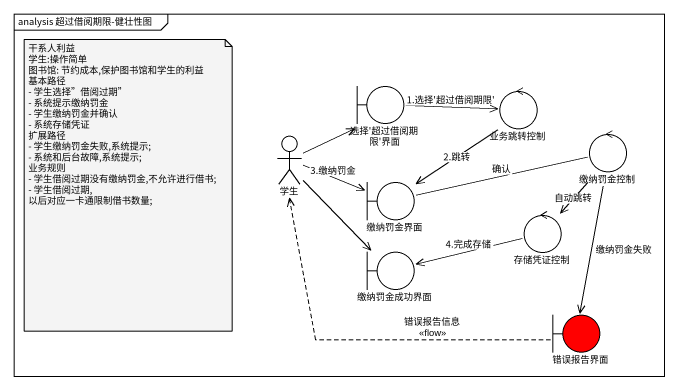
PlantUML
@startuml
mainframe analysis 超过借阅期限-健壮性图
boundary "选择'超过借阅期限'界面" as 选择_超过借阅期限_界面
control 业务跳转控制
actor 学生
control 缴纳罚金控制
boundary 缴纳罚金界面
control 存储凭证控制
boundary 缴纳罚金成功界面
boundary 错误报告界面 #FF0000
选择_超过借阅期限_界面 -right-> 业务跳转控制 : 1.选择'超过借阅期限'
业务跳转控制 --> 缴纳罚金界面 : 2.跳转
学生 -up-> 选择_超过借阅期限_界面
学生 -right-> 缴纳罚金界面 : 3.缴纳罚金
学生 --> 缴纳罚金成功界面
缴纳罚金控制 --> 存储凭证控制 : 自动跳转
缴纳罚金控制 --> 错误报告界面 : 缴纳罚金失败
缴纳罚金界面 -right- 缴纳罚金控制 : 确认
存储凭证控制 -left-> 缴纳罚金成功界面 : 4.完成存储
错误报告界面 .left.> 学生 : 错误报告信息\n<<flow>>
note as N1
  干系人利益
  学生:操作简单
  图书馆: 节约成本,保护图书馆和学生的利益
  基本路径
  - 学生选择”借阅过期”
  - 系统提示缴纳罚金
  - 学生缴纳罚金并确认
  - 系统存储凭证
  扩展路径
  - 学生缴纳罚金失败,系统提示;
  - 系统和后台故障,系统提示;
  业务规则
  - 学生借阅过期没有缴纳罚金,不允许进行借书;
  - 学生借阅过期, 以后对应一卡通限制借书数量;
end note
@enduml
